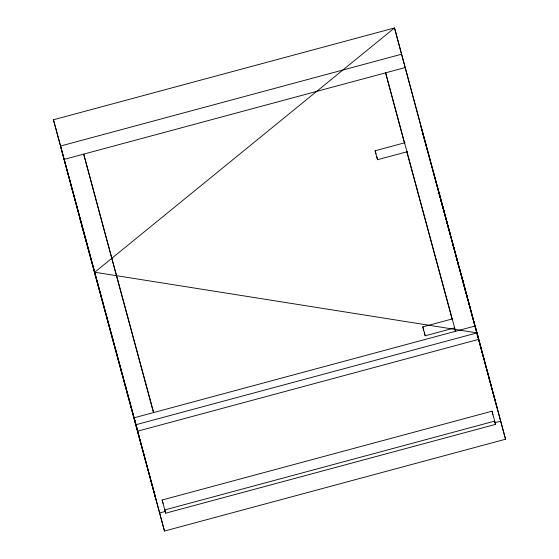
<?xml version="1.0" encoding="UTF-8"?>
<svg xmlns="http://www.w3.org/2000/svg" width="559" height="559" viewBox="0 0 559 559"><rect width="100%" height="100%" fill="white"/><g stroke="black" fill="none" stroke-linecap="round" stroke-linejoin="round"><path stroke-width="0.84" d="M82.439 227.848L53.454 119.773L394.507 27.95L478.749 339.334L137.703 431.15L60.519 146.039L401.572 54.223M405.184 67.562L64.131 159.385L86.051 241.188M407.518 151.636L377.542 159.706L375.767 153.138L375.138 150.762L405.114 142.692M423.729 330.327L422.807 326.861L452.783 318.791M422.807 326.861L425.21 335.805L454.355 327.958M53.454 119.773L135.998 424.7L477.051 332.885L505.546 439.227L164.493 531.05L81.949 226.115M162.145 499.998L492.011 411.193L495.567 424.372L165.702 513.183L162.145 499.998L163.018 503.275M159.622 512.959L165.513 511.373M494.778 422.73L500.668 421.137M477.051 332.885L94.73 272.233L394.507 27.95L427.104 149.372M375.138 150.762L375.99 153.928M377.542 159.706L376.682 156.541M464.201 286.082L464.732 288.151M453.957 248.168L453.838 247.728L458.471 265.043L456.144 256.288M458.359 264.428L458.24 263.988L458.373 264.484M459.288 268.041L459.414 268.481L459.267 267.943M463.69 284.307L463.816 284.741L463.67 284.203M469.05 304.075L468.435 301.832M457.569 261.472L457.241 260.27L460.12 271.073M461.881 277.411L461.573 276.3L461.853 277.341M462.894 281.177L462.705 280.485L462.852 281.03M469.462 305.64L469.937 307.38M420.983 126.613L495.064 400.286M422.408 131.931L505.546 439.227M455.571 331.263L385.612 72.831L404.618 143.712M406.896 152.132L452.245 319.643M454.523 328.063L455.431 331.431M153.655 412.542L83.703 154.116L101.34 219.953M101.563 220.784L153.292 411.871M79.937 218.429L155.444 497.426M458.988 266.727L464.096 285.677M465.738 291.84L464.27 286.257L464.55 287.403M465.926 292.525L466.849 295.949M438.221 189.997L442.896 207.41M444.433 212.951L449.904 233.334M458.96 266.636L459.316 267.957M461.301 275.447L463.09 282.078M464.291 286.383L464.669 287.794M466.709 295.459L467.736 299.254M438.731 191.912L443.692 210.387M424.281 332.339L425.21 335.805M497.056 407.797L475.136 325.995L134.09 417.811L156.01 499.62M466.737 295.362L474.535 324.437M462.104 278.347L464.138 285.901M464.389 286.69L466.129 293.209M469.315 305.053L469.728 306.605M472.11 315.472L472.488 316.869M442.162 204.559L454.572 250.516M454.746 251.124L455.543 254.114M433.847 173.828L447.298 223.754M492.011 411.193L492.884 414.464M495.567 424.372L494.694 421.102L164.821 509.913L165.702 513.183M135.998 424.7L164.493 531.05M464.522 287.333L464.746 288.192M447.514 224.334L450.163 234.277M441.1 200.632L443.951 211.323M465.123 289.499L465.347 290.366L465.123 289.499M452.923 244.311L453.139 245.156L452.923 244.311"/></g></svg>
